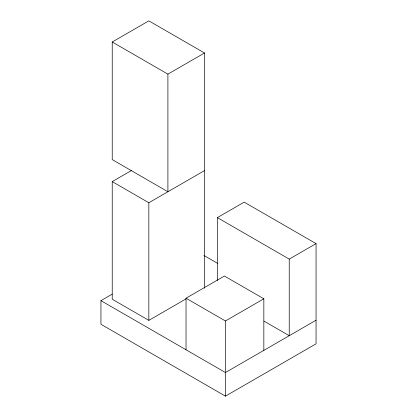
<?xml version="1.0" encoding="UTF-8"?>
<svg xmlns="http://www.w3.org/2000/svg" width="417" height="417" viewBox="0 0 417 417"><rect width="100%" height="100%" fill="white"/><g stroke="black" fill="none" stroke-linecap="round" stroke-linejoin="round"><path stroke-width="0.63" d="M204.523 288.22L204.523 52.995L148.843 20.85L112.23 41.992L112.23 159.602L167.905 191.747L167.905 74.132L112.23 41.992M167.905 74.132L204.523 52.995M185.961 298.932L148.843 320.365L112.23 299.224L112.23 181.614L131.35 170.574M112.23 181.614L148.843 202.751L204.523 170.605M217.372 280.578L217.372 217.622L244.195 202.136L316.055 243.622L316.055 343.832L225.435 396.15L100.945 324.275L100.945 300.657L112.204 294.157M186.024 349.774L186.024 298.207L224.424 276.038L263.841 298.791L263.841 350.358M217.372 217.622L289.231 259.108L316.055 243.622M186.024 298.207L225.435 320.965L263.841 298.791M316.055 320.214L225.435 372.532L100.945 300.657M203.955 255.496L217.476 263.299M263.971 321.116L289.231 335.701L289.231 259.108M225.435 320.965L225.435 396.15M148.843 202.751L148.843 320.365"/></g></svg>
